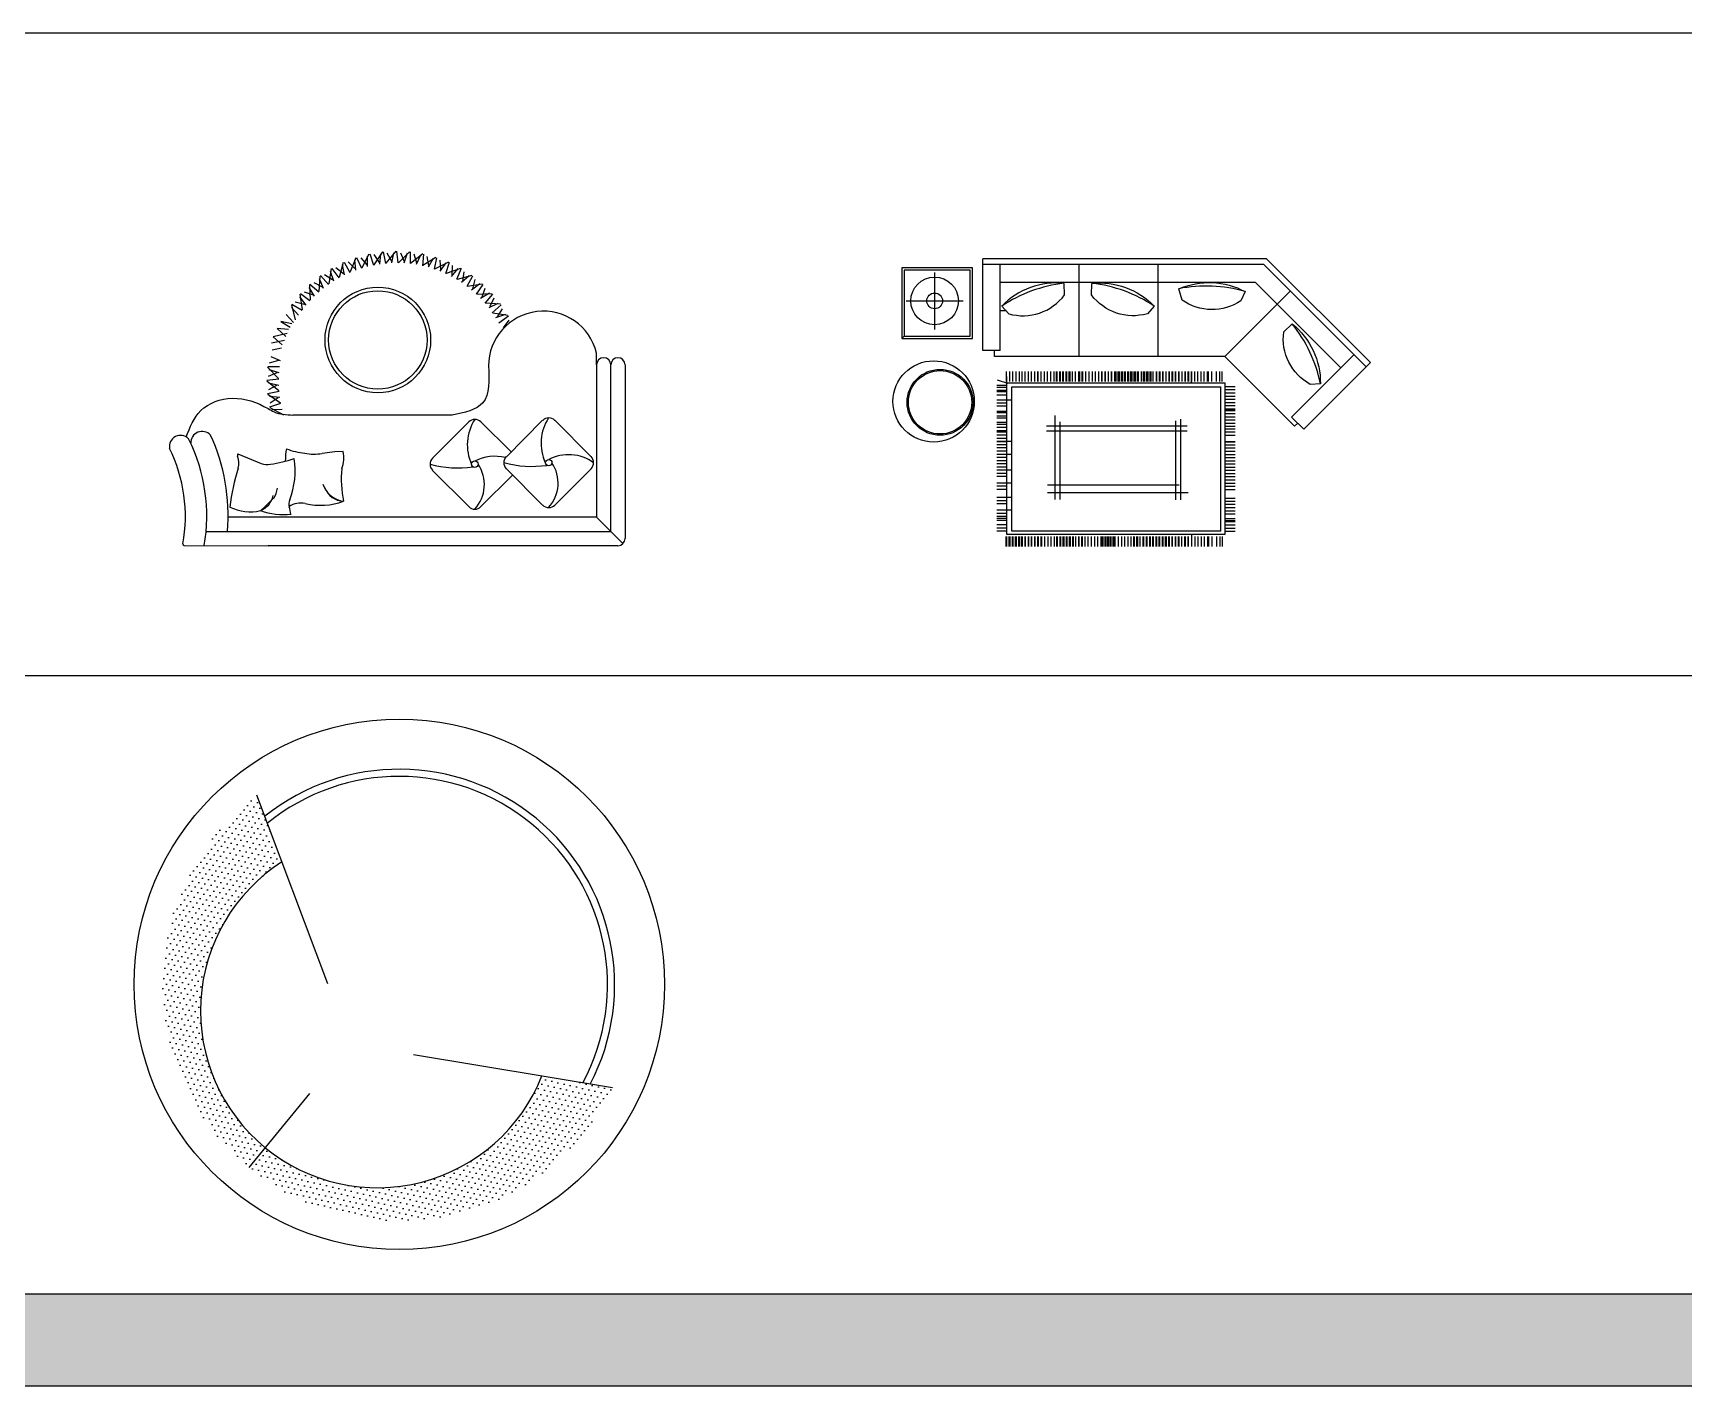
# Model space of a CAD drawing. Header units: millimetres. Extents: x -30782 to 40110, y 35885 to 73818.
# Drawn here: x -349 to 11224, y 35885 to 45369 of the extents above; entities that cross this region are included whole.
import ezdxf

# ---------------------------------------------------------------- set-up
doc = ezdxf.new("R2010")
doc.units = ezdxf.units.MM
doc.set_wipeout_variables(frame=1)
doc.layers.add('www.cad-blocks.net', color=7, linetype='Continuous')

# ---------------------------------------------------------------- blocks, each defined once
blk = doc.blocks.new('A$C5C18045E')
for p, q in [((1218, 1985), (1189, 1881)), ((1209, 1968), (1224, 1898)), ((1223, 1987), (1264, 1916)), ((1251, 1989), (1300, 1943)), ((1307, 2019), (1267, 1919)), ((1296, 2004), (1304, 1932)), ((1311, 2021), (1345, 1946)), ((1340, 2019), (1383, 1969)), ((1398, 2044), (1348, 1948)), ((1386, 2030), (1386, 1958)), ((1403, 2045), (1429, 1967)), ((1431, 2041), (1469, 1986)), ((1492, 2059), (1432, 1969)), ((1478, 2046), (1471, 1974)), ((1497, 2060), (1514, 1979)), ((1587, 2064), (1517, 1981)), ((1524, 2052), (1557, 1994)), ((1571, 2053), (1557, 1982)), ((1591, 2064), (1600, 1982)), ((1681, 2060), (1604, 1984)), ((1618, 2054), (1644, 1993)), ((1665, 2050), (1643, 1981)), ((1686, 2059), (1687, 1977)), ((1775, 2045), (1690, 1978)), ((1712, 2046), (1731, 1982)), ((1758, 2037), (1729, 1971)), ((1780, 2044), (1772, 1962)), ((1867, 2021), (1775, 1963)), ((1804, 2028), (1816, 1963)), ((1849, 2014), (1813, 1952)), ((1871, 2019), (1855, 1938)), ((1955, 1987), (1858, 1939)), ((1894, 2001), (1899, 1935)), ((1937, 1983), (1895, 1924)), ((1960, 1985), (1935, 1906)), ((1054, 1890), (1047, 1782)), ((1049, 1872), (1078, 1806)), ((1058, 1893), (1114, 1832)), ((1086, 1900), (1143, 1866)), ((1134, 1942), (1116, 1835)), ((1126, 1924), (1149, 1856)), ((1138, 1944), (1187, 1878)), ((1166, 1949), (1219, 1909)), ((2040, 1944), (1939, 1907)), ((2021, 1942), (1973, 1888)), ((1980, 1965), (1979, 1898)), ((2044, 1942), (2011, 1866)), ((2120, 1893), (2015, 1866)), ((2101, 1892), (2047, 1844)), ((2062, 1919), (2054, 1853)), ((2124, 1890), (2083, 1818)), ((2139, 1866), (2124, 1801)), ((912, 1744), (955, 1686)), ((914, 1763), (929, 1656)), ((917, 1767), (984, 1718)), ((943, 1780), (1006, 1758)), ((977, 1811), (1014, 1749)), ((981, 1830), (985, 1722)), ((984, 1834), (1046, 1779)), ((1011, 1844), (1071, 1815)), ((2194, 1833), (2086, 1817)), ((2174, 1835), (2116, 1792)), ((2197, 1830), (2149, 1763)), ((2261, 1766), (2153, 1762)), ((2242, 1770), (2180, 1733)), ((2210, 1804), (2188, 1741)), ((2264, 1763), (2209, 1701)), ((868, 1565), (817, 1621)), ((854, 1689), (881, 1584)), ((855, 1670), (903, 1617)), ((857, 1693), (929, 1652)), ((881, 1709), (946, 1694)), ((2321, 1693), (2213, 1700)), ((2302, 1698), (2237, 1668)), ((2274, 1736), (2246, 1676)), ((2324, 1689), (2262, 1633)), ((2372, 1613), (2266, 1631)), ((2355, 1621), (2286, 1598)), ((2331, 1661), (2296, 1604)), ((835, 1515), (754, 1522)), ((754, 1522), (816, 1467)), ((781, 1571), (845, 1531)), ((857, 1555), (781, 1571)), ((2375, 1609), (2308, 1560)), ((2379, 1581), (2339, 1528)), ((807, 1438), (714, 1420)), ((824, 1488), (727, 1465)), ((727, 1465), (790, 1409)), ((701, 1281), (765, 1301)), ((710, 1327), (776, 1298)), ((719, 1373), (784, 1386)), ((2993, 1268), (2993, 1350)), ((682, 1161), (765, 1170)), ((687, 1251), (763, 1173)), ((688, 1256), (770, 1256)), ((693, 1188), (754, 1214)), ((697, 1234), (766, 1213)), ((2993, 1268), (2993, 200)), ((3093, 100), (3093, 1268)), ((3193, 1268), (3193, 50)), ((683, 1156), (766, 1087)), ((687, 1066), (768, 1084)), ((688, 1062), (778, 1001)), ((694, 1141), (765, 1126)), ((695, 1094), (753, 1126)), ((701, 1047), (773, 1040)), ((702, 973), (780, 998)), ((703, 968), (799, 917)), ((706, 1001), (761, 1039)), ((717, 955), (789, 956)), ((1980, 916), (865, 916)), ((2098, 868), (1843, 613)), ((2394, 657), (2183, 868)), ((2615, 879), (2361, 624)), ((2955, 624), (2700, 879)), ((478, 625), (478, 643)), ((478, 643), (642, 576)), ((1159, 659), (1070, 647)), ((1218, 660), (1159, 659)), ((1843, 528), (2098, 274)), ((2183, 274), (2404, 495)), ((2361, 539), (2615, 285)), ((2700, 285), (2955, 539)), ((2993, 200), (410, 200)), ((2993, 200), (3178, 15)), ((102, 1), (691, 0)), ((256, 100), (3093, 100)), ((3143, 0), (691, 0))]:
    blk.add_line(p, q)
for centre, radius in [((1460, 1442), 370), ((1460, 1442), 345), ((2140, 571), 22.8), ((2658, 582), 22.8)]:
    blk.add_circle(centre, radius)
for centre, radius, start, end in [((2620, 1260), 384, 13.5958, 180.0085), ((3043, 1268), 50, 0, 180), ((3143, 1268), 50, 0, 180), ((2414, 707), 327, 146.9749, 204.7337), ((2140, 825), 60, 45, 135), ((2931, 718), 327, 146.9749, 204.7337), ((2658, 836), 60, 45, 135), ((77, 695), 78.1, 44.9567, 190.0541), ((118, 736), 20, 26.0568, 44.9567), ((-965, 207), 1226, 350.3009, 26.0568), ((229, 721), 80, 42.7977, 182.2593), ((-965, 207), 1376, 355.5421, 24.4227), ((-965, 207), 1076, 349.5848, 26.2013), ((367, 581), 119, 342.1796, 21.788), ((613, 1332), 766, 277.0305, 289.8202), ((1457, 575), 646, 170.71, 178.4972), ((994, 1112), 466, 248.0723, 264.4763), ((308, 521), 572, 339.528, 9.1205), ((1012, 983), 341, 259.2408, 279.6987), ((1010, 619), 212, 338.4212, 10.9283), ((1886, 571), 60, 135, 225), ((2279, 329), 298, 75.342, 117.7515), ((2403, 582), 60, 135, 225), ((2541, 1323), 767, 255.0216, 277.7656), ((2797, 340), 298, 53.9571, 117.7515), ((2470, 439), 254, 317.473, 34.2356), ((2912, 582), 60, 315, 45), ((1773, 129), 1357, 162.1908, 174.0095), ((680, 668), 100, 247.741, 285.6303), ((2053, 472), 849, 175.3436, 190.8997), ((2024, 1312), 767, 255.0216, 277.7656), ((1953, 428), 254, 317.473, 34.2356), ((581, 382), 148, 292.6427, 347.9732), ((600, 423), 158, 325.6482, 352.425), ((1261, 505), 201, 201.6877, 254.6957), ((1223, 454), 142, 199.6867, 268.5786), ((564, 544), 307, 242.713, 283.8397), ((-142, 1142), 1188, 310.9817, 317.1639), ((801, 706), 488, 250.4906, 275.9599), ((918, 287), 81.3, 155.6847, 190.7154), ((920, 154), 145, 77.5387, 124.4398), ((648, 198), 204, 6.2561, 21.3756), ((1058, 754), 471, 256.9, 290.0369), ((2140, 316), 60, 225, 315), ((2658, 327), 60, 225, 315), ((104, 13), 11.5, 181.0511, 260.1331), ((3143, 50), 50, 270, 0)]:
    blk.add_arc(centre, radius, start, end)
for points, knots in [([(2236, 1260), (2241, 1160), (2249, 970), (2066, 933), (1980, 916)], [0, 0, 0, 0, 261.090308, 493.527733, 493.527733, 493.527733, 493.527733]), ([(117, 762), (143, 830), (199, 975), (452, 1064), (630, 999), (757, 921), (819, 918), (865, 916)], [0, 0, 0, 0, 210.617667, 448.204878, 710.044356, 757.049048, 891.591734, 891.591734, 891.591734, 891.591734])]:
    blk.add_open_spline(points, degree=3, knots=knots)
blk = doc.blocks.new('A$C728A5288')
for p, q in [((2619, 2017), (629, 2017)), ((629, 1374), (629, 2017)), ((2599, 1976), (629, 1976)), ((752, 1374), (752, 1976)), ((1306, 1332), (1306, 1976)), ((1859, 1332), (1859, 1976)), ((2599, 1976), (3316, 1259)), ((2619, 2017), (3347, 1289)), ((557, 1954), (63, 1954)), ((63, 1954), (63, 1459)), ((541, 1937), (79, 1937)), ((79, 1937), (79, 1475)), ((292, 1922), (292, 1522)), ((541, 1475), (541, 1937)), ((557, 1459), (557, 1954)), ((2540, 1852), (752, 1852)), ((2540, 1852), (3139, 1253)), ((2326, 1332), (2784, 1791)), ((92, 1722), (492, 1722)), ((79, 1475), (63, 1459)), ((63, 1459), (557, 1459)), ((79, 1475), (541, 1475)), ((752, 1374), (629, 1374)), ((711, 1332), (711, 1374)), ((2326, 1332), (711, 1332)), ((2326, 1332), (2815, 843)), ((2794, 908), (3231, 1345)), ((2880, 822), (3347, 1289)), ((804, 1143), (733, 1166)), ((796, 1156), (796, 1227)), ((796, 1192), (796, 86)), ((819, 1156), (819, 1227)), ((841, 1156), (841, 1227)), ((863, 1156), (863, 1227)), ((886, 1156), (886, 1227)), ((905, 1156), (905, 1227)), ((927, 1156), (927, 1227)), ((949, 1156), (949, 1227)), ((972, 1156), (972, 1227)), ((994, 1156), (994, 1227)), ((995, 1156), (995, 1227)), ((1016, 1156), (1016, 1227)), ((1017, 1156), (1017, 1227)), ((1039, 1156), (1039, 1227)), ((1062, 1156), (1062, 1227)), ((1084, 1156), (1084, 1227)), ((1106, 1156), (1106, 1227)), ((1129, 1156), (1129, 1227)), ((1146, 1156), (1146, 1227)), ((1151, 1156), (1151, 1227)), ((1169, 1156), (1169, 1227)), ((1174, 1156), (1174, 1227)), ((1191, 1156), (1191, 1227)), ((1196, 1156), (1196, 1227)), ((1213, 1156), (1213, 1227)), ((1218, 1156), (1218, 1227)), ((1236, 1156), (1236, 1227)), ((1241, 1156), (1241, 1227)), ((1258, 1156), (1258, 1227)), ((1280, 1156), (1280, 1227)), ((1303, 1156), (1303, 1227)), ((1309, 1156), (1309, 1227)), ((1325, 1156), (1325, 1227)), ((1331, 1156), (1331, 1227)), ((1353, 1156), (1353, 1227)), ((1376, 1156), (1376, 1227)), ((1398, 1156), (1398, 1227)), ((1420, 1156), (1420, 1227)), ((1443, 1156), (1443, 1227)), ((1465, 1156), (1465, 1227)), ((1467, 1156), (1467, 1227)), ((1487, 1156), (1487, 1227)), ((1489, 1156), (1489, 1227)), ((1510, 1156), (1510, 1227)), ((1511, 1156), (1511, 1227)), ((1532, 1156), (1532, 1227)), ((1534, 1156), (1534, 1227)), ((1554, 1156), (1554, 1227)), ((1556, 1156), (1556, 1227)), ((1564, 1156), (1564, 1227)), ((1578, 1156), (1578, 1227)), ((1587, 1156), (1587, 1227)), ((1601, 1156), (1601, 1227)), ((1609, 1156), (1609, 1227)), ((1623, 1156), (1623, 1227)), ((1631, 1156), (1631, 1227)), ((1646, 1156), (1646, 1227)), ((1654, 1156), (1654, 1227)), ((1668, 1156), (1668, 1227)), ((1676, 1156), (1676, 1227)), ((1690, 1156), (1690, 1227)), ((1699, 1156), (1699, 1227)), ((1713, 1156), (1713, 1227)), ((1721, 1156), (1721, 1227)), ((1743, 1156), (1743, 1227)), ((1757, 1156), (1757, 1227)), ((1766, 1156), (1766, 1227)), ((1780, 1156), (1780, 1227)), ((1788, 1156), (1788, 1227)), ((1802, 1156), (1802, 1227)), ((1810, 1156), (1810, 1227)), ((1824, 1156), (1824, 1227)), ((1847, 1156), (1847, 1227)), ((1849, 1156), (1849, 1227)), ((1869, 1156), (1869, 1227)), ((1872, 1156), (1872, 1227)), ((1891, 1156), (1891, 1227)), ((1894, 1156), (1894, 1227)), ((1914, 1156), (1914, 1227)), ((1916, 1156), (1916, 1227)), ((1936, 1156), (1936, 1227)), ((1939, 1156), (1939, 1227)), ((1958, 1156), (1958, 1227)), ((1961, 1156), (1961, 1227)), ((1981, 1156), (1981, 1227)), ((1983, 1156), (1983, 1227)), ((2003, 1156), (2003, 1227)), ((2006, 1156), (2006, 1227)), ((2028, 1156), (2028, 1227)), ((2048, 1156), (2048, 1227)), ((2050, 1156), (2050, 1227)), ((2070, 1156), (2070, 1227)), ((2073, 1156), (2073, 1227)), ((2092, 1145), (2092, 1227)), ((2095, 1156), (2095, 1227)), ((2115, 1156), (2115, 1227)), ((2137, 1156), (2137, 1227)), ((2160, 1156), (2160, 1227)), ((2182, 1156), (2182, 1227)), ((2204, 1156), (2204, 1227)), ((2212, 1156), (2212, 1227)), ((2234, 1156), (2234, 1227)), ((2267, 1156), (2267, 1227)), ((2290, 1156), (2290, 1227)), ((2308, 1156), (2308, 1227)), ((800, 1129), (729, 1129)), ((800, 1115), (729, 1115)), ((800, 1093), (729, 1093)), ((800, 1084), (729, 1084)), ((800, 1061), (729, 1061)), ((2328, 1145), (796, 1145)), ((832, 1119), (2297, 1119)), ((832, 108), (832, 1119)), ((2297, 108), (2297, 1119)), ((2328, 86), (2328, 1145)), ((2328, 1123), (2399, 1123)), ((2328, 1122), (2399, 1122)), ((2328, 1100), (2399, 1100)), ((2328, 1100), (2399, 1100)), ((2328, 1078), (2399, 1078)), ((2328, 1055), (2399, 1055)), ((2328, 1054), (2399, 1054)), ((832, 1027), (729, 1027)), ((800, 1005), (729, 1005)), ((800, 983), (729, 983)), ((800, 946), (729, 946)), ((800, 937), (729, 937)), ((2328, 1033), (2399, 1033)), ((2328, 1032), (2399, 1032)), ((2328, 1010), (2399, 1010)), ((2328, 988), (2399, 988)), ((2328, 965), (2399, 965)), ((2328, 955), (2399, 955)), ((2328, 954), (2399, 954)), ((2328, 932), (2399, 932)), ((2328, 932), (2399, 932)), ((800, 914), (729, 914)), ((800, 901), (729, 901)), ((800, 869), (729, 869)), ((800, 856), (729, 856)), ((800, 834), (729, 834)), ((800, 812), (729, 812)), ((2061, 843), (1077, 843)), ((1135, 919), (1135, 330)), ((1169, 875), (1169, 330)), ((1983, 327), (1983, 881)), ((2017, 327), (2017, 894)), ((2328, 910), (2399, 910)), ((2328, 888), (2399, 888)), ((2328, 865), (2399, 865)), ((2328, 843), (2399, 843)), ((2328, 825), (2399, 825)), ((2880, 822), (2794, 908)), ((2815, 843), (2837, 865)), ((800, 803), (729, 803)), ((800, 802), (729, 802)), ((800, 781), (729, 781)), ((800, 780), (729, 780)), ((800, 758), (729, 758)), ((800, 758), (729, 758)), ((832, 736), (729, 736)), ((800, 735), (729, 735)), ((800, 714), (729, 714)), ((800, 713), (729, 713)), ((2061, 809), (1077, 809)), ((2328, 803), (2399, 803)), ((2328, 780), (2399, 780)), ((2328, 736), (2399, 736)), ((2328, 735), (2399, 735)), ((2328, 714), (2399, 714)), ((2328, 713), (2399, 713)), ((800, 691), (729, 691)), ((800, 669), (729, 669)), ((832, 646), (729, 646)), ((800, 624), (729, 624)), ((800, 602), (729, 602)), ((800, 579), (729, 579)), ((2328, 691), (2399, 691)), ((2328, 669), (2399, 669)), ((2328, 646), (2399, 646)), ((2328, 624), (2399, 624)), ((2328, 602), (2399, 602)), ((2328, 579), (2399, 579)), ((800, 557), (729, 557)), ((832, 535), (729, 535)), ((800, 512), (729, 512)), ((800, 490), (729, 490)), ((2328, 557), (2399, 557)), ((2328, 535), (2399, 535)), ((2328, 512), (2399, 512)), ((2328, 490), (2399, 490)), ((2328, 468), (2399, 468)), ((832, 445), (729, 445)), ((800, 423), (729, 423)), ((800, 401), (729, 401)), ((1084, 433), (2006, 433)), ((1084, 378), (2068, 378)), ((2328, 445), (2399, 445)), ((2328, 423), (2399, 423)), ((2328, 401), (2399, 401)), ((832, 344), (729, 344)), ((800, 321), (729, 321)), ((800, 299), (729, 299)), ((832, 254), (729, 254)), ((800, 232), (729, 232)), ((2328, 340), (2399, 340)), ((2328, 318), (2399, 318)), ((2328, 296), (2399, 296)), ((2328, 273), (2399, 273)), ((2328, 251), (2399, 251)), ((800, 210), (729, 210)), ((800, 197), (729, 197)), ((800, 183), (729, 183)), ((800, 152), (729, 152)), ((800, 130), (729, 130)), ((2328, 229), (2399, 229)), ((2328, 197), (2399, 197)), ((2328, 183), (2399, 183)), ((2328, 175), (2399, 175)), ((2328, 152), (2399, 152)), ((2328, 130), (2399, 130)), ((800, 108), (729, 108)), ((790, 70), (790, 0)), ((796, 86), (2328, 86)), ((796, 70), (796, 0)), ((813, 70), (813, 0)), ((819, 70), (819, 0)), ((2297, 108), (832, 108)), ((835, 70), (835, 0)), ((841, 70), (841, 0)), ((857, 70), (857, 0)), ((863, 70), (863, 0)), ((880, 70), (880, 0)), ((886, 70), (886, 0)), ((902, 70), (902, 0)), ((905, 70), (905, 0)), ((924, 70), (924, 0)), ((927, 70), (927, 0)), ((947, 70), (947, 0)), ((949, 70), (949, 0)), ((969, 70), (969, 0)), ((972, 70), (972, 0)), ((991, 70), (991, 0)), ((994, 70), (994, 0)), ((1014, 70), (1014, 0)), ((1016, 70), (1016, 0)), ((1018, 70), (1018, 0)), ((1036, 70), (1036, 0)), ((1040, 70), (1040, 0)), ((1063, 70), (1063, 0)), ((1085, 70), (1085, 0)), ((1107, 70), (1107, 0)), ((1130, 70), (1130, 0)), ((1146, 70), (1146, 0)), ((1152, 70), (1152, 0)), ((1169, 70), (1169, 0)), ((1175, 70), (1175, 0)), ((1191, 70), (1191, 0)), ((1197, 70), (1197, 0)), ((1213, 70), (1213, 0)), ((1219, 70), (1219, 0)), ((1236, 70), (1236, 0)), ((1242, 70), (1242, 0)), ((1258, 70), (1258, 0)), ((1264, 70), (1264, 0)), ((1280, 70), (1280, 0)), ((1300, 70), (1300, 0)), ((1303, 70), (1303, 0)), ((1322, 70), (1322, 0)), ((1325, 70), (1325, 0)), ((1345, 70), (1345, 0)), ((1367, 70), (1367, 0)), ((1389, 70), (1389, 0)), ((1412, 70), (1412, 0)), ((1434, 70), (1434, 0)), ((1456, 70), (1456, 0)), ((1467, 70), (1467, 0)), ((1479, 70), (1479, 0)), ((1489, 70), (1489, 0)), ((1501, 70), (1501, 0)), ((1511, 70), (1511, 0)), ((1523, 70), (1523, 0)), ((1534, 70), (1534, 0)), ((1546, 70), (1546, 0)), ((1556, 70), (1556, 0)), ((1578, 70), (1578, 0)), ((1601, 70), (1601, 0)), ((1623, 70), (1623, 0)), ((1646, 70), (1646, 0)), ((1668, 70), (1668, 0)), ((1685, 70), (1685, 0)), ((1690, 70), (1690, 0)), ((1708, 70), (1708, 0)), ((1713, 70), (1713, 0)), ((1730, 70), (1730, 0)), ((1752, 70), (1752, 0)), ((1757, 70), (1757, 0)), ((1775, 70), (1775, 0)), ((1780, 70), (1780, 0)), ((1797, 70), (1797, 0)), ((1802, 70), (1802, 0)), ((1820, 70), (1820, 0)), ((1821, 70), (1821, 0)), ((1824, 70), (1824, 0)), ((1842, 70), (1842, 0)), ((1843, 70), (1843, 0)), ((1847, 70), (1847, 0)), ((1864, 70), (1864, 0)), ((1865, 70), (1865, 0)), ((1869, 70), (1869, 0)), ((1887, 70), (1887, 0)), ((1888, 70), (1888, 0)), ((1891, 70), (1891, 0)), ((1909, 70), (1909, 0)), ((1910, 70), (1910, 0)), ((1914, 70), (1914, 0)), ((1931, 70), (1931, 0)), ((1932, 70), (1932, 0)), ((1936, 70), (1936, 0)), ((1955, 70), (1955, 0)), ((1958, 70), (1958, 0)), ((1977, 70), (1977, 0)), ((1981, 70), (1981, 0)), ((2000, 70), (2000, 0)), ((2003, 70), (2003, 0)), ((2022, 70), (2022, 0)), ((2044, 70), (2044, 0)), ((2048, 70), (2048, 0)), ((2067, 70), (2067, 0)), ((2070, 70), (2070, 0)), ((2092, 82), (2092, 0)), ((2115, 70), (2115, 0)), ((2137, 70), (2137, 0)), ((2160, 70), (2160, 0)), ((2182, 70), (2182, 0)), ((2204, 70), (2204, 0)), ((2212, 70), (2212, 0)), ((2234, 70), (2234, 0)), ((2267, 70), (2267, 0)), ((2290, 70), (2290, 0)), ((2308, 70), (2308, 0)), ((2328, 108), (2399, 108))]:
    blk.add_line(p, q)
at = {"linetype": 'ByBlock'}
blk.add_line((791, 1653), (752, 1653), dxfattribs=at)
for points in [[(1203, 1764), (1200, 1845, 0.230247), (763, 1685), (811, 1632, 0.3106)], [(1391, 1764), (1394, 1845, -0.230247), (1831, 1685), (1783, 1632, -0.3106)], [(2026, 1728), (2004, 1806, -0.230247), (2469, 1787), (2439, 1723, -0.3106)], [(2739, 1506), (2798, 1562, -0.230247), (2996, 1140), (2925, 1137, -0.3106)]]:
    blk.add_lwpolyline(points, format="xyb", close=True)
for centre, radius in [((292, 1722), 167), ((292, 1722), 55.3), ((285, 1017), 285), ((330, 1011), 231), ((330, 1011), 222)]:
    blk.add_circle(centre, radius)
for centre, start, end in [((1317, 852), 96.7429, 123.6671), ((1277, 852), 56.3329, 83.2571), ((2196, 825), 74.1748, 101.0989), ((2016, 938), 11.665, 38.5891)]:
    blk.add_arc(centre, 1001, start, end)
blk = doc.blocks.new('A$C229064DC')
blk.add_circle((1859, 1859), 1859)
blk.add_wipeout([(1228, 1094), (1155, 1170), (1102, 1260), (1071, 1365), (1071, 1515), (1094, 1602), (1138, 1687), (1178, 1740), (1250, 1805), (1357, 1862), (861, 3185), (758, 3102), (682, 3030), (622, 2967), (551, 2876), (494, 2804), (441, 2723), (393, 2640), (341, 2532), (315, 2470), (284, 2387), (259, 2305), (233, 2200), (213, 2080), (200, 1943), (200, 1769), (212, 1642), (226, 1551), (247, 1454), (289, 1316), (344, 1177), (378, 1106), (447, 983), (512, 886), (587, 790), (657, 712), (803, 576)])
h = blk.add_hatch()
h.set_pattern_fill('DOTS', color=256, scale=25, angle=-129.4594, style=0)
h.set_pattern_definition([(230.54061, (26004.534, 63835.61), (18.030412, -40.543511), [0, -39.6875])])
h.paths.add_polyline_path([(803, 576), (917, 715, -0.509007), (1036, 2717), (861, 3185, 0.485774)])
for p, q in [((1357, 1862), (861, 3185)), ((1228, 1094), (803, 576))]:
    blk.add_line(p, q)
blk.add_arc((1705, 1673), 1240, 122.635, 230.5406)
blk.add_wipeout([(1228, 1094), (1318, 1036), (1416, 1002), (1525, 991), (1672, 1020), (1753, 1060), (1829, 1119), (1872, 1168), (1923, 1252), (1958, 1367), (3352, 1135), (3290, 1018), (3234, 930), (3183, 859), (3108, 771), (3048, 701), (2979, 634), (2906, 571), (2811, 499), (2755, 461), (2679, 416), (2604, 375), (2506, 330), (2392, 286), (2260, 247), (2089, 214), (1962, 201), (1870, 198), (1771, 200), (1627, 214), (1480, 241), (1404, 261), (1270, 305), (1162, 351), (1053, 406), (963, 459), (803, 576)])
h = blk.add_hatch()
h.set_pattern_fill('DOTS', color=256, scale=25, style=0)
h.set_pattern_definition([(230.54061, (58038.736, 37466.76), (-43.253056, 9.901777), [0, -39.6875])])
h.paths.add_polyline_path([(803, 576), (917, 715, 0.509007), (2858, 1217), (3352, 1135, -0.485774)])
for p, q in [((1958, 1367), (3352, 1135)), ((1228, 1094), (803, 576))]:
    blk.add_line(p, q)
for centre, radius, start, end in [((1858, 1857), 1510, 332.5134, 128.5825), ((1858, 1857), 1460, 331.8735, 129.223), ((1705, 1673), 1240, 230.5406, 338.4462)]:
    blk.add_arc(centre, radius, start, end)
at = {"linetype": 'ByBlock'}
blk.add_wipeout([(1866, 1585), (1886, 1577), (1904, 1571), (1921, 1566), (1938, 1563), (1960, 1560), (1988, 1558), (2015, 1559), (2051, 1565), (2076, 1571), (2092, 1576), (2111, 1584), (2133, 1595), (2150, 1604), (2163, 1613), (2176, 1623), (2185, 1630), (2205, 1649), (2222, 1668), (2241, 1694), (2255, 1718), (2263, 1734), (2270, 1751), (2279, 1776), (2286, 1808), (2289, 1834), (2290, 1861), (2290, 1872), (2289, 1888), (2287, 1904), (2283, 1923), (2277, 1948), (2270, 1967), (2264, 1982), (2252, 2005), (2233, 2036), (2216, 2057), (2196, 2077), (2179, 2092), (2166, 2102), (2151, 2112), (2135, 2121), (2115, 2131), (2095, 2140), (2077, 2146), (2059, 2150), (2043, 2154), (2021, 2157), (1993, 2158), (1966, 2157), (1930, 2152), (1905, 2146), (1889, 2141), (1870, 2133), (1848, 2122), (1831, 2112), (1818, 2104), (1805, 2094), (1796, 2087), (1776, 2068), (1759, 2049), (1739, 2023), (1725, 1999), (1717, 1983), (1710, 1966), (1702, 1940), (1695, 1908), (1691, 1883), (1690, 1856), (1691, 1844), (1692, 1828), (1694, 1812), (1698, 1793), (1704, 1769), (1711, 1750), (1717, 1735), (1729, 1711), (1748, 1681), (1765, 1660), (1785, 1640), (1802, 1625), (1815, 1615), (1830, 1605), (1846, 1595)], dxfattribs=at)
blk = doc.blocks.new('format')
h = blk.add_hatch(color=256)
h.set_gradient(color1=(68, 68, 68), color2=(84, 109, 142), tint=1)
h.paths.add_polyline_path([(-27053, 36531), (-27053, 35885), (40110, 35885), (40110, 36531)])
at = {"color": 155, "true_color": 0x546d8e}
for p, q in [((-27053, 45369), (40110, 45369)), ((-27053, 40865), (40110, 40865)), ((-27053, 36531), (40110, 36531)), ((-27053, 35885), (40110, 35885))]:
    blk.add_line(p, q, dxfattribs=at)

msp = doc.modelspace()

# ---------------------------------------------------------------- block references
for name, p in [('A$C5C18045E', (608, 41775)), ('A$C728A5288', (5679, 41769)), ('A$C229064DC', (360, 36841))]:
    msp.add_blockref(name, p)

# ---------------------------------------------------------------- next in the draw order: block references
at = {"layer": 'www.cad-blocks.net'}
msp.add_blockref('format', (0, 0), dxfattribs=at)

doc.saveas('drawing.dxf')
